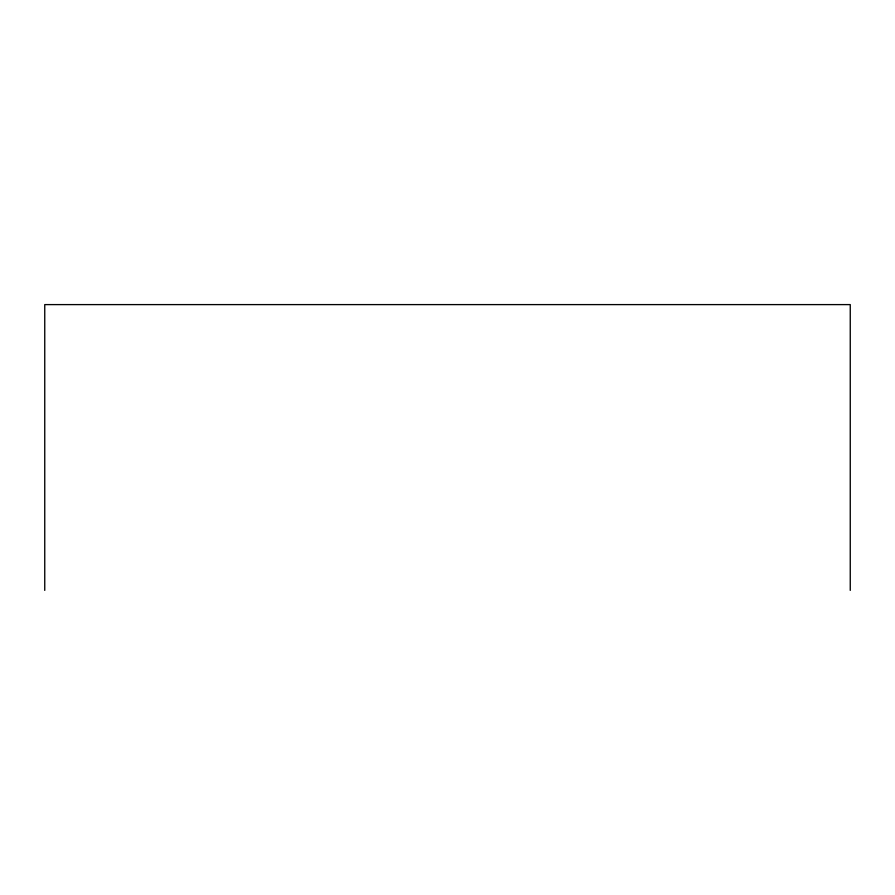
<?xml version="1.0" encoding="UTF-8"?>
<svg xmlns="http://www.w3.org/2000/svg" width="895" height="895" viewBox="0 0 895 895"><rect width="100%" height="100%" fill="white"/><g stroke="black" fill="none" stroke-linecap="round" stroke-linejoin="round"><path stroke-width="1.34" d="M850.25 590.398L850.25 304.602L44.75 304.602L44.75 590.398"/></g></svg>
